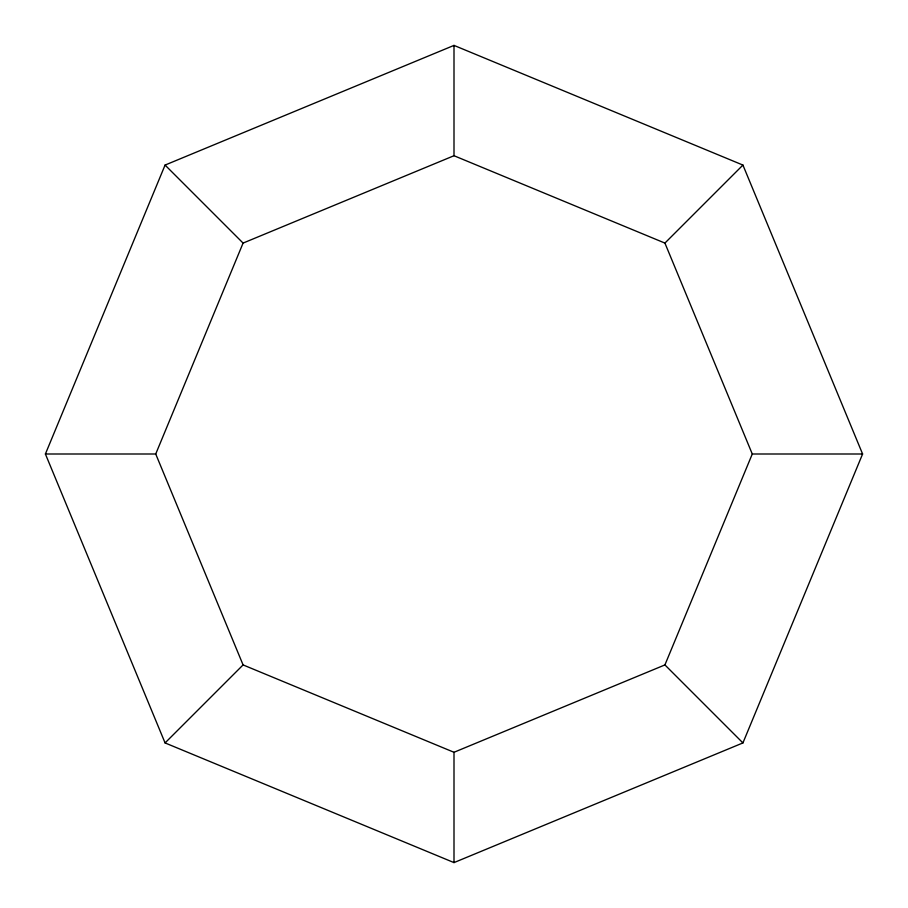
<?xml version="1.0" encoding="UTF-8"?>
<svg xmlns="http://www.w3.org/2000/svg" width="908" height="908" viewBox="0 0 908 908"><rect width="100%" height="100%" fill="white"/><g stroke="black" fill="none" stroke-linecap="round" stroke-linejoin="round"><path stroke-width="1.36" d="M45.4 454L165.074 165.074L454 45.4L742.926 165.074L862.6 454L742.926 742.926L454 862.6L165.074 742.926L45.4 454L155.722 454L243.083 243.083L454 155.722L664.917 243.083L752.278 454L664.917 664.917L454 752.278L243.083 664.917L155.722 454M165.074 742.926L243.083 664.917M664.917 243.083L742.926 165.074M752.278 454L862.6 454M165.074 165.074L243.083 243.083M664.917 664.917L742.926 742.926M454 45.4L454 155.722M454 752.278L454 862.6"/></g></svg>
